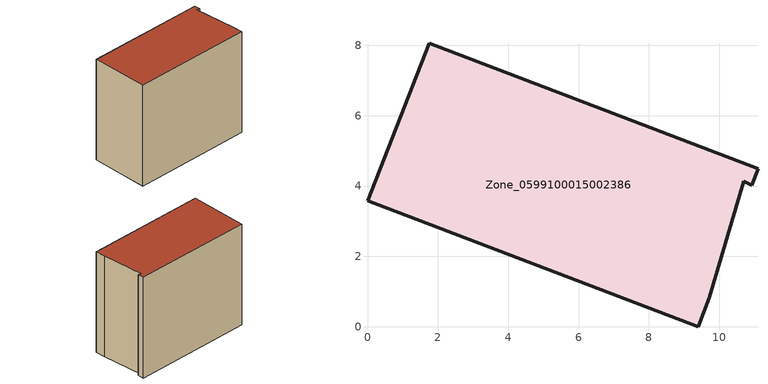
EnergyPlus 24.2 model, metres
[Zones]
Zone_0599100015002386
 floor ground (C_G): 1.75,8.06 11.1,4.5 10.92,4.02 10.7,4.14 9.71,0.82 9.4,0 0,3.58 z0.89
 wall outside (C_F): 9.71,0.82 10.7,4.14 10.92,4.02 11.1,4.5 1.75,8.06 0,3.58 9.4,0 9.71,0.82 z0.89:9.57
 roof outside (C_R): 10.92,4.02 11.1,4.5 1.75,8.06 0,3.58 9.4,0 9.71,0.82 10.7,4.14 z9.57
[BUILDING]
Pand.0599100015002386: North Axis=0; Terrain=City; Loads Convergence Tolerance Value=0.04; Temperature Convergence Tolerance Value=0.4; Solar Distribution=FullExterior; Maximum Number of Warmup Days=25; Minimum Number of Warmup Days=1
[Site:Location]
Rotterdam.The.Hague.AP_ZH_NLD Design_Conditions: Latitude=51.96; Longitude=4.45; Time Zone=1; Elevation=-4.5
[SITE:GROUNDTEMPERATURE:BUILDINGSURFACE]
18, 18, 18, 18, 18, 18, 18, 18, 18, 18, 18, 18
[MATERIAL] Thermal Absorptance=0.9; Solar Absorptance=0.7; Visible Absorptance=0.7
Name | Roughness | Thickness | Conductivity | Density | Specific Heat
G.TI.1965-1974 | MediumSmooth | 0.15 | 0.882353 | 540 | 1210
F.TI.1965-1974 | Rough | 0.3 | 0.697674 | 1920 | 840
R.TI.1965-1974 | MediumRough | 0.2 | 0.232558 | 1500 | 1000
[CONSTRUCTION]
C_G: G.TI.1965-1974
C_F: F.TI.1965-1974
C_R: R.TI.1965-1974
[ZONE]
Zone_0599100015002386: Type=1; Multiplier=1; Ceiling Height=Autocalculate; Volume=Autocalculate; Floor Area=autocalculate; Part of Total Floor Area=Yes
[ZONEINFILTRATION:DESIGNFLOWRATE]
Infil_Zone_0599100015002386: Zone or ZoneList or Space or SpaceList=Zone_0599100015002386; Schedule=AlwaysOn; Design Flow Rate Calculation Method=Flow/Area; Flow Rate per Floor Area=0.003; Constant Term Coefficient=1; Temperature Term Coefficient=0; Velocity Term Coefficient=0; Velocity Squared Term Coefficient=0
[HVACTEMPLATE:ZONE:IDEALLOADSAIRSYSTEM]
Zone_0599100015002386: Maximum Heating Supply Air Temperature=50; Minimum Cooling Supply Air Temperature=13; Maximum Heating Supply Air Humidity Ratio=0.0156; Minimum Cooling Supply Air Humidity Ratio=0.0077; Heating Limit=NoLimit; Cooling Limit=NoLimit; Dehumidification Control Type=ConstantSensibleHeatRatio; Cooling Sensible Heat Ratio=0.7; Dehumidification Setpoint=60; Humidification Control Type=None; Humidification Setpoint=30; Outdoor Air Method=None; Outdoor Air Flow Rate per Person=0.00944; Outdoor Air Flow Rate per Zone Floor Area=0; Outdoor Air Flow Rate per Zone=0; Demand Controlled Ventilation Type=None; Outdoor Air Economizer Type=NoEconomizer; Heat Recovery Type=None; Sensible Heat Recovery Effectiveness=0.7; Latent Heat Recovery Effectiveness=0.65
[ZONECONTROL:THERMOSTAT]
ThermostatControl_Zone_0599100015002386: Zone or ZoneList=Zone_0599100015002386; Control Type Schedule=DualSetpointControlType; Control 1=Thermostat_Zone_0599100015002386; Temperature Difference Between Cutout And Setpoint=0
[THERMOSTATSETPOINT:DUALSETPOINT]
Thermostat_Zone_0599100015002386: Heating Setpoint Temperature Schedule=HeatingSetpoint_Zone_0599100015002386; Cooling Setpoint Temperature Schedule=CoolingSetpoint_Zone_0599100015002386
[SCHEDULE:COMPACT]
HeatingSetpoint_Zone_0599100015002386: Through: 12/31, For: AllDays, Until: 24:00, 21
CoolingSetpoint_Zone_0599100015002386: Through: 12/31, For: AllDays, Until: 24:00, 24
DualSetpointControlType: Through: 12/31, For: AllDays, Until: 24:00, 4
AlwaysOn: Through: 12/31, For: AllDays, Until: 24:00, 1
